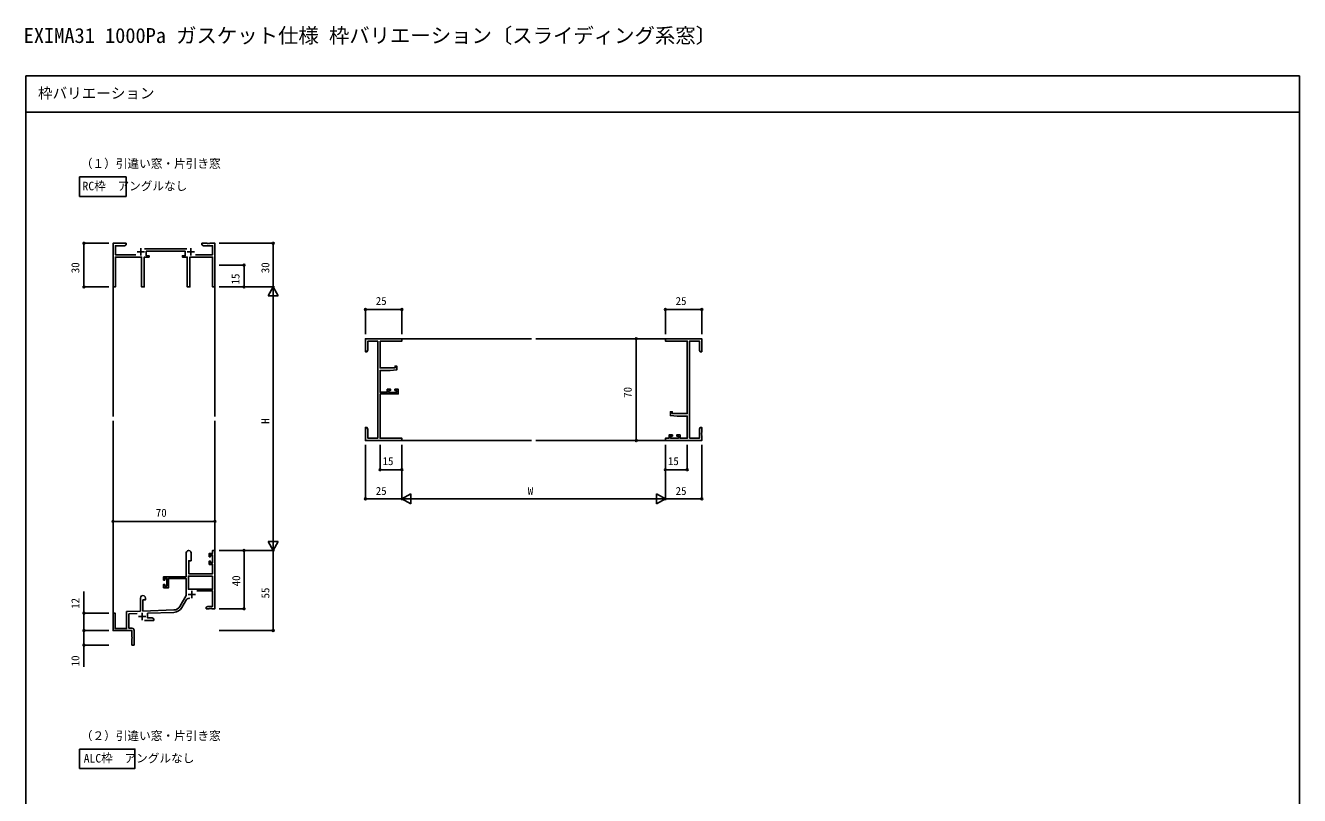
# Model space of a CAD drawing. Units: millimetres, scale not verified. Extents: x -437 to 438, y -681 to 679.
# Drawn here: x -437 to 438, y 150 to 679 of the extents above; entities that cross this region are included whole.
import ezdxf
from ezdxf.enums import TextEntityAlignment as Align

# ---------------------------------------------------------------- set-up
doc = ezdxf.new("R2010")
doc.units = ezdxf.units.MM
doc.header["$LTSCALE"] = 4
for name, color, linetype in [('0-1_USER1', 3, 'Continuous'), ('0-2_YKK_11', 7, 'Continuous'), ('0-3_YKK_12', 2, 'Continuous'), ('0-4_YKK_D', 6, 'Continuous'), ('0-5_YKK_ZWAK', 7, 'Continuous')]:
    doc.layers.add(name, color=color, linetype=linetype)
doc.styles.add('ＭＳ ゴシック', font='')
doc.styles.get('ＭＳ ゴシック').set_extended_font_data('MS Gothic')

msp = doc.modelspace()

# ---------------------------------------------------------------- linework, layer by layer
at = {"layer": '0-1_USER1'}
for points in [[(-399.8, 574.577), (-367.8, 574.577), (-367.8, 561.22), (-399.8, 561.22)], [(-399.8, 181.621), (-361.8, 181.621), (-361.8, 168.263), (-399.8, 168.263)]]:
    msp.add_lwpolyline(points, close=True, dxfattribs=at)
at = {"layer": '0-2_YKK_11'}
for p, q in [((-357.8, 525.7), (-357.8, 520.7)), ((-326.098, 525.13), (-355.108, 525.13)), ((-323.4, 525.7), (-323.4, 520.7)), ((-360.3, 523.2), (-355.3, 523.2)), ((-325.9, 523.2), (-320.9, 523.2)), ((-322.7, 290.3), (-322.7, 285.3)), ((-326.306, 284.248), (-329.443, 278.817)), ((-325.2, 287.8), (-320.2, 287.8)), ((-359.3, 272.7), (-354.3, 272.7)), ((-356.8, 275.2), (-356.8, 270.2))]:
    msp.add_line(p, q, dxfattribs=at)
for points in [[(-361.15, 521.13), (-375.17, 521.13), (-375.17, 527.37), (-368.891, 527.37), (-367.8, 528), (-367.8, 529), (-376.8, 529), (-376.8, 499), (-375.17, 499), (-375.17, 519.5), (-357.25, 519.5), (-357.25, 499), (-355.35, 499), (-355.35, 519.5), (-352, 519.5), (-352, 520.5), (-354, 520.5), (-354, 523.5), (-327.2, 523.5), (-327.2, 520.5), (-329.2, 520.5), (-329.2, 519.5), (-325.85, 519.5), (-325.85, 499), (-323.95, 499), (-323.95, 519.5), (-308.43, 519.5), (-308.43, 499), (-306.8, 499), (-306.8, 529), (-310.342, 529), (-310.525, 528.88), (-311.075, 528.88), (-311.258, 529), (-311.342, 529), (-311.525, 528.88), (-312.075, 528.88), (-312.258, 529), (-315.8, 529), (-315.8, 528)], [(-315.8, 528), (-314.709, 527.37), (-308.43, 527.37), (-308.43, 521.13), (-320.05, 521.13)], [(-193.394, 461.863), (-178.394, 461.863), (-178.394, 463.493), (-203.394, 463.493), (-203.394, 454.493), (-202.394, 454.493), (-201.764, 455.584), (-201.764, 461.863), (-195.024, 461.863)], [(-195.024, 461.863), (-195.024, 395.123), (-201.764, 395.123), (-201.764, 401.402), (-202.394, 402.493), (-203.394, 402.493), (-203.394, 398.951), (-203.274, 398.768), (-203.274, 398.218), (-203.394, 398.035), (-203.394, 397.951), (-203.274, 397.768), (-203.274, 397.218), (-203.394, 397.035), (-203.394, 393.493), (-178.394, 393.493), (-178.394, 395.123), (-193.394, 395.123), (-193.394, 425.493), (-180.894, 425.493), (-180.894, 428.793), (-183.194, 428.793), (-183.194, 427.993), (-182.094, 427.993), (-182.094, 426.493), (-187.294, 426.493), (-187.294, 427.993), (-186.194, 427.993), (-186.194, 428.793), (-188.494, 428.793), (-188.494, 426.693), (-193.394, 426.693), (-193.394, 441.693), (-186.394, 441.693), (-181.894, 442.086), (-181.894, 444.693), (-183.094, 444.693), (-183.094, 443.393), (-193.394, 443.393), (-193.394, 461.863)], [(19.236, 395.123), (19.236, 461.863), (25.976, 461.863), (25.976, 455.584), (26.606, 454.493), (27.606, 454.493), (27.606, 463.493), (2.606, 463.493), (2.606, 461.863), (17.606, 461.863), (17.606, 411.993), (7.306, 411.993), (7.306, 413.293), (6.106, 413.293), (6.106, 410.686), (10.606, 410.293), (17.606, 410.293), (17.606, 395.123), (12.706, 395.123), (12.706, 397.393), (10.406, 397.393), (10.406, 396.593), (11.506, 396.593), (11.506, 395.123), (6.306, 395.123), (6.306, 396.593), (7.406, 396.593), (7.406, 397.393), (5.106, 397.393), (5.106, 395.123), (2.606, 395.123), (2.606, 393.493), (27.606, 393.493), (27.606, 397.035), (27.486, 397.218), (27.486, 397.768), (27.606, 397.951), (27.606, 398.035), (27.486, 398.218), (27.486, 398.768)], [(27.486, 398.768), (27.606, 398.951), (27.606, 402.493), (26.606, 402.493), (25.976, 401.402), (25.976, 395.123), (19.236, 395.123)], [(-330.854, 279.632), (-326.6, 287), (-326.6, 298.8), (-338.6, 298.8), (-338.6, 292.4), (-342.1, 292.4), (-342.1, 294.7), (-341.3, 294.7), (-341.3, 293.6), (-339.8, 293.6), (-339.8, 298.8), (-341.3, 298.8), (-341.3, 297.7), (-342.1, 297.7), (-342.1, 300), (-326.6, 300), (-326.6, 316.3)], [(-323.2, 316.3), (-323.2, 311), (-324.8, 311), (-324.8, 302), (-308.43, 302), (-308.43, 308.4), (-310.7, 308.4), (-310.7, 310.7), (-309.9, 310.7), (-309.9, 309.6), (-308.43, 309.6), (-308.43, 314.8), (-309.9, 314.8), (-309.9, 313.7), (-310.7, 313.7), (-310.7, 316), (-308.43, 316), (-308.43, 318), (-306.8, 318), (-306.8, 278), (-308.842, 278), (-309.025, 278.12), (-309.575, 278.12), (-309.758, 278), (-309.842, 278), (-310.025, 278.12), (-310.575, 278.12), (-310.758, 278), (-312.8, 278), (-312.8, 279), (-311.709, 279.63), (-308.43, 279.63), (-308.43, 290.2), (-319.301, 290.2)], [(-362.3, 263.13), (-362.3, 253), (-363.8, 253), (-363.8, 257.542), (-363.68, 257.725), (-363.68, 258.275), (-363.8, 258.458), (-363.8, 263), (-376.8, 263), (-376.8, 275), (-375.4, 275), (-375.4, 264.4), (-367.5, 264.4), (-367.5, 276), (-358, 276.332), (-358, 285.3)], [(-354.6, 285.3), (-354.6, 284), (-356.3, 284), (-356.3, 276.391), (-335.01, 277.135)], [(-360.233, 274.623), (-365.87, 274.426), (-365.87, 264.63), (-363.8, 264.63)], [(-334.953, 275.506), (-353.1, 274.872), (-353.1, 271.63), (-349.891, 271.63), (-348.8, 271), (-348.8, 270), (-355.15, 270)]]:
    msp.add_lwpolyline(points, dxfattribs=at)
msp.add_lwpolyline([(-308.43, 300.37), (-324.97, 300.37), (-324.97, 291.4), (-308.43, 291.4)], close=True, dxfattribs=at)
for centre, radius, start, end in [((-324.9, 316.3), 1.7, 359.99999, 180.00001), ((-356.3, 285.3), 1.7, 359.99999, 180.00001), ((-324.748, 283.348), 1.8, 65.29866, 149.99999), ((-335.184, 282.132), 5, 271.99999, 330), ((-335.184, 282.132), 6.63, 272, 330), ((-363.8, 263.13), 1.5, 0.00001, 89.99999)]:
    msp.add_arc(centre, radius, start, end, dxfattribs=at)
at = {"layer": '0-3_YKK_12'}
for p, q in [((-376.8, 500.255), (-376.8, 410)), ((-306.8, 499), (-306.8, 410)), ((-178.394, 463.493), (-89.394, 463.493)), ((2.606, 463.493), (-86.394, 463.493)), ((-376.8, 274.433), (-376.8, 407)), ((-306.8, 318), (-306.8, 407)), ((-178.394, 393.493), (-89.394, 393.493)), ((2.606, 393.493), (-86.394, 393.493))]:
    msp.add_line(p, q, dxfattribs=at)
at = {"layer": '0-4_YKK_D'}
for p, q in [((-379.8, 529), (-397.8, 529)), ((-396.8, 529), (-396.8, 499)), ((-303.8, 529), (-265.8, 529)), ((-266.8, 529), (-266.8, 499)), ((-303.8, 514), (-285.8, 514)), ((-286.8, 499), (-286.8, 514)), ((-379.8, 499), (-397.8, 499)), ((-303.8, 499), (-265.8, 499)), ((-303.8, 499), (-265.8, 499)), ((-303.8, 499), (-285.8, 499)), ((-266.8, 499), (-270.3, 492.938)), ((-266.8, 499), (-263.3, 492.938)), ((-266.8, 499), (-266.8, 486.876)), ((-270.3, 492.938), (-263.3, 492.938)), ((-266.8, 492), (-266.8, 325)), ((-203.394, 466.493), (-203.394, 484.493)), ((-203.394, 483.493), (-178.394, 483.493)), ((-178.394, 466.493), (-178.394, 484.493)), ((2.606, 466.493), (2.606, 484.493)), ((2.606, 483.493), (27.606, 483.493)), ((27.606, 466.493), (27.606, 484.493)), ((-3.508, 463.493), (-18.394, 463.493)), ((-17.394, 463.493), (-17.394, 393.493)), ((-203.394, 390.493), (-203.394, 352.493)), ((-193.394, 390.493), (-193.394, 372.493)), ((-178.394, 390.493), (-178.394, 352.493)), ((-178.394, 390.493), (-178.394, 352.493)), ((-178.394, 390.493), (-178.394, 372.493)), ((-3.508, 393.493), (-18.394, 393.493)), ((2.606, 390.493), (2.606, 352.493)), ((2.606, 390.493), (2.606, 352.493)), ((2.606, 390.493), (2.606, 372.493)), ((17.606, 390.493), (17.606, 372.493)), ((27.606, 390.493), (27.606, 352.493)), ((-178.394, 373.493), (-193.394, 373.493)), ((2.606, 373.493), (17.606, 373.493)), ((-178.394, 353.493), (-203.394, 353.493)), ((-178.394, 353.493), (-172.332, 356.993)), ((-178.394, 353.493), (-172.332, 349.993)), ((-178.394, 353.493), (-166.27, 353.493)), ((-172.332, 349.993), (-172.332, 356.993)), ((-171.394, 353.493), (-4.394, 353.493)), ((2.606, 353.493), (-9.518, 353.493)), ((2.606, 353.493), (-3.456, 356.993)), ((-3.456, 356.993), (-3.456, 349.993)), ((2.606, 353.493), (-3.456, 349.993)), ((2.606, 353.493), (27.606, 353.493)), ((-376.8, 324.928), (-376.8, 339)), ((-376.8, 338), (-306.8, 338)), ((-306.8, 324.928), (-306.8, 339)), ((-266.8, 318), (-270.3, 324.062)), ((-263.3, 324.062), (-270.3, 324.062)), ((-266.8, 318), (-266.8, 330.124)), ((-266.8, 318), (-263.3, 324.062)), ((-303.8, 318), (-265.8, 318)), ((-303.8, 318), (-285.8, 318)), ((-303.8, 318), (-265.8, 318)), ((-286.8, 318), (-286.8, 278)), ((-266.8, 318), (-266.8, 263)), ((-379.8, 275), (-397.8, 275)), ((-303.8, 278), (-285.8, 278)), ((-379.8, 263), (-397.8, 263)), ((-379.8, 263), (-397.8, 263)), ((-303.8, 263), (-265.8, 263)), ((-379.8, 253), (-397.8, 253))]:
    msp.add_line(p, q, dxfattribs=at)
for points in [[(-396.8, 263), (-396.8, 275), (-396.8, 289.755)], [(-396.8, 263), (-396.8, 253), (-396.8, 238.075)]]:
    msp.add_lwpolyline(points, dxfattribs=at)
for centre in [(-396.8, 529), (-266.8, 529), (-286.8, 514), (-396.8, 499), (-286.8, 499), (-203.394, 483.493), (-178.394, 483.493), (2.606, 483.493), (27.606, 483.493), (-17.394, 463.493), (-17.394, 393.493), (-193.394, 373.493), (-178.394, 373.493), (2.606, 373.493), (17.606, 373.493), (-203.394, 353.493), (27.606, 353.493), (-376.8, 338), (-306.8, 338), (-286.8, 318), (-396.8, 275), (-286.8, 278), (-396.8, 263), (-396.8, 263), (-266.8, 263), (-396.8, 253)]:
    msp.add_circle(centre, 0.637, dxfattribs=at)
at = {"layer": '0-5_YKK_ZWAK'}
for p, q in [((-436.8, 644), (-436.8, -681)), ((438.2, 644), (-436.8, 644)), ((438.2, 619), (-436.8, 619))]:
    msp.add_line(p, q, dxfattribs=at)
msp.add_lwpolyline([(-436.8, -681), (438.2, -681), (438.2, 644)], dxfattribs=at)

# ---------------------------------------------------------------- texts
at = {"layer": '0-1_USER1', "style": 'ＭＳ ゴシック'}
for s, height, p in [('EXIMA31 1000Pa ガスケット仕様 枠バリエーション〔スライディング系窓〕', 10.26, (-438.149, 663.54)), ('枠バリエーション', 7.331, (-428.311, 626.273)), ('（１）引違い窓・片引き窓', 5.865, (-398.891, 579.045)), ('RC枠\u3000アングルなし\u3000', 5.865, (-397.755, 563.636)), ('（２）引違い窓・片引き窓', 5.865, (-398.891, 185.998)), ('ALC枠\u3000アングルなし\u3000\u3000', 5.865, (-396.936, 170.589))]:
    msp.add_text(s, height=height, dxfattribs=at).set_placement(p, align=Align.BOTTOM_LEFT)
at = {"layer": '0-4_YKK_D', "style": 'ＭＳ ゴシック'}
for s, p in [('30', (-398.3, 508.46)), ('15', (-288.3, 500.747)), ('30', (-267.8, 508.46)), ('70', (-18.894, 422.868)), ('H', (-267.8, 405.006)), ('40', (-287.8, 293.395)), ('55', (-267.8, 285.045)), ('12', (-398.3, 277.899)), ('10', (-398.3, 238.424))]:
    msp.add_text(s, height=5.499, rotation=90, dxfattribs=at).set_placement(p, align=Align.BOTTOM_LEFT)
for s, p in [('25', (-196.348, 484.993)), ('25', (9.652, 484.993)), ('15', (-191.647, 374.993)), ('15', (4.353, 374.993)), ('25', (-196.348, 354.493)), ('W', (-91.942, 354.493)), ('25', (9.652, 354.493)), ('70', (-347.425, 339.5))]:
    msp.add_text(s, height=5.499, dxfattribs=at).set_placement(p, align=Align.BOTTOM_LEFT)

doc.saveas('drawing.dxf')
